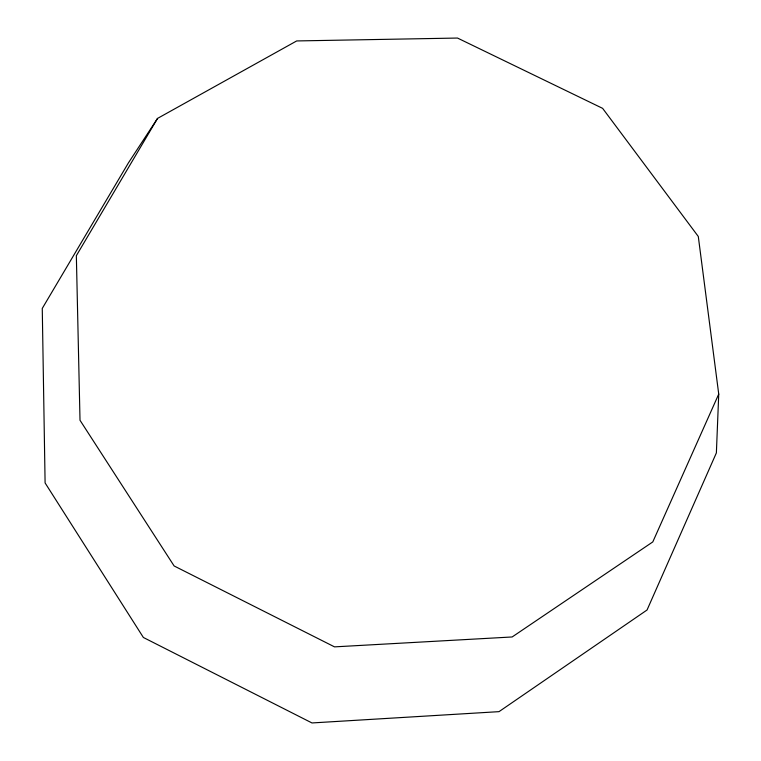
<?xml version="1.0" encoding="UTF-8"?>
<svg xmlns="http://www.w3.org/2000/svg" width="761" height="761" viewBox="0 0 761 761"><rect width="100%" height="100%" fill="white"/><g stroke="black" fill="none" stroke-linecap="round" stroke-linejoin="round"><path stroke-width="1.14" d="M718.736 394.084L716.377 452.9L647.05 609.999L499.007 711.649L311.972 722.95L143.372 637.471L45.099 482.94L42.264 308.424L128.343 163.006L157.537 118.412L296.685 40.942L457.504 38.05L602.626 108.357L698.294 236.471L718.736 394.084L652.795 541.918L512.143 636.967L334.517 646.869L174.126 565.965L80.01 420.272L76.347 255.686L157.537 118.412"/></g></svg>
